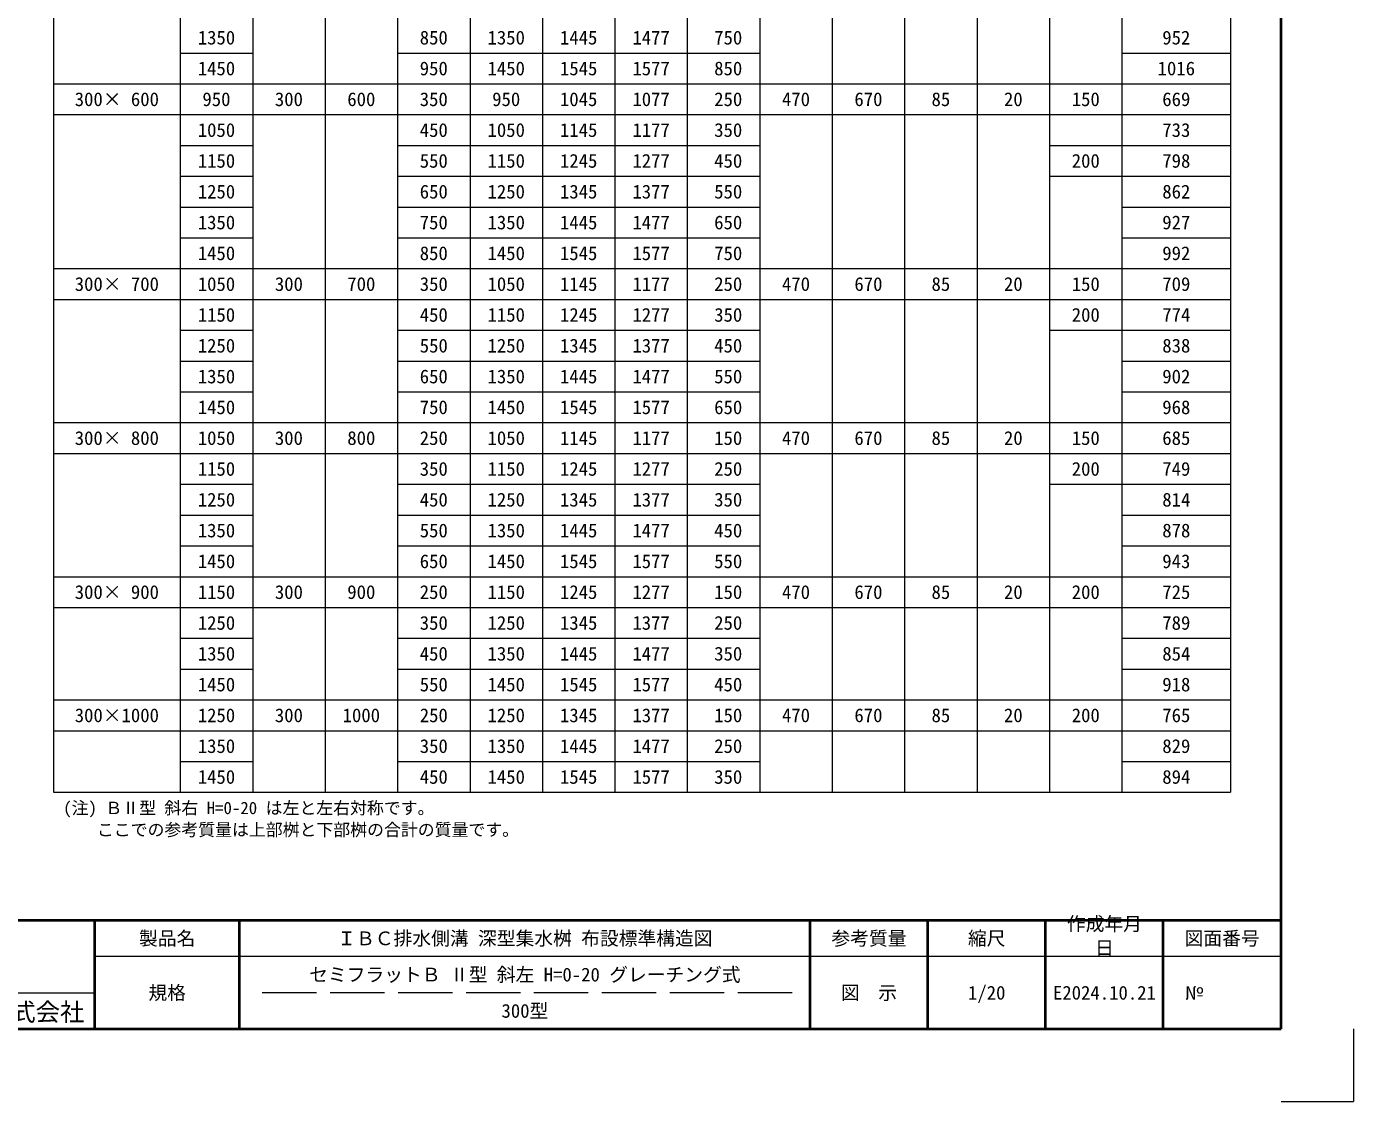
# Model space of a CAD drawing. Units: millimetres at full size; details may follow other scales. Extents: x 0 to 26200, y 7460 to 13400.
# Drawn here: x 13637 to 17300, y 7460 to 10426 of the extents above; entities that cross this region are included whole.
import ezdxf
from ezdxf.enums import TextEntityAlignment as Align

# ---------------------------------------------------------------- set-up
doc = ezdxf.new("R2010")
doc.units = ezdxf.units.MM
doc.header["$LTSCALE"] = 25
doc.linetypes.add('DASHED', pattern=[7.5, 6, -1.5])
for name, color, linetype, lineweight in [('Defpoints_3', 8, 'Continuous', 0), ('図枠', 7, 'Continuous', 5), ('寸法・材料表', 7, 'Continuous', 13), ('補助線', 8, 'Continuous', 13)]:
    doc.layers.add(name, color=color, linetype=linetype, lineweight=lineweight)
doc.styles.add('ＭＳ ゴシック', font='')
doc.styles.get('ＭＳ ゴシック').set_extended_font_data('MS Gothic')

msp = doc.modelspace()

# ---------------------------------------------------------------- linework, layer by layer
at = {"layer": 'Defpoints_3'}
for p, q in [((13710.95, 10183.04), (14060.95, 10183.04)), ((14260.95, 10183.04), (14660.95, 10183.04)), ((15660.95, 10183.04), (16660.95, 10183.04)), ((16460.95, 10013.04), (16660.95, 10013.04)), ((13710.95, 9673.04), (14060.95, 9673.04)), ((14260.95, 9673.04), (14660.95, 9673.04)), ((15660.95, 9673.04), (16460.95, 9673.04)), ((16460.95, 9588.04), (16660.95, 9588.04)), ((13710.95, 9248.04), (14060.95, 9248.04)), ((14260.95, 9248.04), (14660.95, 9248.04)), ((15660.95, 9248.04), (16460.95, 9248.04)), ((16460.95, 9163.04), (16660.95, 9163.04)), ((13710.95, 8823.04), (14060.95, 8823.04)), ((14260.95, 8823.04), (14660.95, 8823.04)), ((15660.95, 8823.04), (16660.95, 8823.04)), ((13710.95, 8483.04), (14060.95, 8483.04)), ((14260.95, 8483.04), (14660.95, 8483.04)), ((15660.95, 8483.04), (16660.95, 8483.04))]:
    msp.add_line(p, q, dxfattribs=at)
at = {"layer": 'Defpoints_3', "color": 7, "lineweight": 13}
for p in [(17300, 7659.96), (17100, 7459.96)]:
    msp.add_line(p, (17300, 7459.96), dxfattribs=at)
at = {"layer": '図枠', "lineweight": 40}
for p, q in [((17100, 7659.96), (17100, 13199.96)), ((9300, 7959.96), (17100, 7959.96)), ((13825, 7659.96), (13825, 7959.96)), ((14225, 7659.96), (14225, 7959.96)), ((15800, 7659.96), (15800, 7959.96)), ((16125, 7659.96), (16125, 7959.96)), ((16450, 7659.96), (16450, 7959.96)), ((16775, 7659.96), (16775, 7959.96)), ((9300, 7659.96), (17100, 7659.96))]:
    msp.add_line(p, q, dxfattribs=at)
at = {"layer": '図枠', "lineweight": 13}
msp.add_line((17100, 7859.96), (13825, 7859.96), dxfattribs=at)
at = {"layer": '図枠', "linetype": 'DASHED', "lineweight": 9}
msp.add_line((15750, 7759.96), (14275, 7759.96), dxfattribs=at)
at = {"layer": '寸法・材料表'}
for p, q in [((13710.95, 12478.04), (13710.95, 8313.04)), ((14260.95, 12478.04), (14260.95, 8313.04)), ((16660.95, 12478.04), (16660.95, 8313.04)), ((16960.95, 12478.04), (16960.95, 8313.04)), ((14060.95, 12393.04), (14060.95, 8313.04)), ((14460.95, 12393.04), (14460.95, 8313.04)), ((14660.95, 12393.04), (14660.95, 8313.04)), ((14860.95, 12393.04), (14860.95, 8313.04)), ((15060.95, 12393.04), (15060.95, 8313.04)), ((15260.95, 12393.04), (15260.95, 8313.04)), ((15460.95, 12393.04), (15460.95, 8313.04)), ((15660.95, 12393.04), (15660.95, 8313.04)), ((15860.95, 12393.04), (15860.95, 8313.04)), ((16060.95, 12393.04), (16060.95, 8313.04)), ((16260.95, 12393.04), (16260.95, 8313.04)), ((16460.95, 12393.04), (16460.95, 8313.04)), ((14060.95, 10353.04), (14260.95, 10353.04)), ((14660.95, 10353.04), (15660.95, 10353.04)), ((16660.95, 10353.04), (16960.95, 10353.04)), ((13710.95, 10268.04), (16960.95, 10268.04)), ((14060.95, 10183.04), (14260.95, 10183.04)), ((14660.95, 10183.04), (15660.95, 10183.04)), ((16660.95, 10183.04), (16960.95, 10183.04)), ((14060.95, 10098.04), (14260.95, 10098.04)), ((14660.95, 10098.04), (15660.95, 10098.04)), ((16460.95, 10098.04), (16960.95, 10098.04)), ((14060.95, 10013.04), (14260.95, 10013.04)), ((14660.95, 10013.04), (15660.95, 10013.04)), ((16660.95, 10013.04), (16960.95, 10013.04)), ((14060.95, 9928.04), (14260.95, 9928.04)), ((14660.95, 9928.04), (15660.95, 9928.04)), ((16660.95, 9928.04), (16960.95, 9928.04)), ((14060.95, 9843.04), (14260.95, 9843.04)), ((14660.95, 9843.04), (15660.95, 9843.04)), ((16660.95, 9843.04), (16960.95, 9843.04)), ((13710.95, 9758.04), (16960.95, 9758.04)), ((14060.95, 9673.04), (14260.95, 9673.04)), ((14660.95, 9673.04), (15660.95, 9673.04)), ((16460.95, 9673.04), (16960.95, 9673.04)), ((14060.95, 9588.04), (14260.95, 9588.04)), ((14660.95, 9588.04), (15660.95, 9588.04)), ((16660.95, 9588.04), (16960.95, 9588.04)), ((14060.95, 9503.04), (14260.95, 9503.04)), ((14660.95, 9503.04), (15660.95, 9503.04)), ((16660.95, 9503.04), (16960.95, 9503.04)), ((14060.95, 9418.04), (14260.95, 9418.04)), ((14660.95, 9418.04), (15660.95, 9418.04)), ((16660.95, 9418.04), (16960.95, 9418.04)), ((13710.95, 9333.04), (16960.95, 9333.04)), ((14060.95, 9248.04), (14260.95, 9248.04)), ((14660.95, 9248.04), (15660.95, 9248.04)), ((16460.95, 9248.04), (16960.95, 9248.04)), ((14060.95, 9163.04), (14260.95, 9163.04)), ((14660.95, 9163.04), (15660.95, 9163.04)), ((16660.95, 9163.04), (16960.95, 9163.04)), ((14060.95, 9078.04), (14260.95, 9078.04)), ((14660.95, 9078.04), (15660.95, 9078.04)), ((16660.95, 9078.04), (16960.95, 9078.04)), ((14060.95, 8993.04), (14260.95, 8993.04)), ((14660.95, 8993.04), (15660.95, 8993.04)), ((16660.95, 8993.04), (16960.95, 8993.04)), ((13710.95, 8908.04), (16960.95, 8908.04)), ((14060.95, 8823.04), (14260.95, 8823.04)), ((14660.95, 8823.04), (15660.95, 8823.04)), ((16660.95, 8823.04), (16960.95, 8823.04)), ((14060.95, 8738.04), (14260.95, 8738.04)), ((14660.95, 8738.04), (15660.95, 8738.04)), ((16660.95, 8738.04), (16960.95, 8738.04)), ((14060.95, 8653.04), (14260.95, 8653.04)), ((14660.95, 8653.04), (15660.95, 8653.04)), ((16660.95, 8653.04), (16960.95, 8653.04)), ((13710.95, 8568.04), (16960.95, 8568.04)), ((14060.95, 8483.04), (14260.95, 8483.04)), ((14660.95, 8483.04), (15660.95, 8483.04)), ((16660.95, 8483.04), (16960.95, 8483.04)), ((14060.95, 8398.04), (14260.95, 8398.04)), ((14660.95, 8398.04), (15660.95, 8398.04)), ((16660.95, 8398.04), (16960.95, 8398.04)), ((13710.95, 8313.04), (16960.95, 8313.04))]:
    msp.add_line(p, q, dxfattribs=at)
at = {"layer": '補助線'}
msp.add_line((12825, 7759.96), (13825, 7759.96), dxfattribs=at)

# ---------------------------------------------------------------- texts
at = {"layer": '図枠', "style": 'ＭＳ ゴシック'}
for s, p in [('作成年月', (16508.9, 7969.2)), ('日', (16586.6, 7902.53))]:
    msp.add_text(s, height=37.98, dxfattribs=at).set_placement(p, align=Align.TOP_LEFT)
for s, height, p in [('製品名', 37.98, (14025, 7909.96)), ('ＩＢＣ排水側溝 深型集水桝 布設標準構造図', 37.98, (15012.5, 7909.96)), ('参考質量', 37.98, (15962.5, 7909.96)), ('縮尺', 37.98, (16287.5, 7909.96)), ('図面番号', 37.98, (16937.5, 7909.96)), ('セミフラットＢ Ⅱ型 斜左 H=0-20 グレーチング式', 37.98, (15012.5, 7809.96)), ('規格', 37.98, (14025, 7759.96)), ('図  示', 37.98, (15962.5, 7759.96)), ('1/20', 37.98, (16287.5, 7759.96)), ('E2024.10.21', 37.98, (16612.5, 7759.96)), ('東洋コンクリート工業株式会社', 49.37, (13325, 7706.84)), ('300型', 37.98, (15012.5, 7709.96))]:
    msp.add_text(s, height=height, dxfattribs=at).set_placement(p, align=Align.MIDDLE_CENTER)
msp.add_text('№', height=37.98, dxfattribs=at).set_placement((16834.35, 7759.96), align=Align.MIDDLE_LEFT)
at = {"layer": '寸法・材料表', "style": 'ＭＳ ゴシック'}
for s, p in [('1350', (14160.95, 10395.54)), ('850', (14760.95, 10395.54)), ('1350', (14960.95, 10395.54)), ('1445', (15160.95, 10395.54)), ('1477', (15360.95, 10395.54)), (' 750', (15560.95, 10395.54)), ('952', (16810.95, 10395.54)), ('1450', (14160.95, 10310.54)), ('950', (14760.95, 10310.54)), ('1450', (14960.95, 10310.54)), ('1545', (15160.95, 10310.54)), ('1577', (15360.95, 10310.54)), (' 850', (15560.95, 10310.54)), ('1016', (16810.95, 10310.54)), ('300× 600', (13885.95, 10225.54)), ('950', (14160.95, 10225.54)), ('300', (14360.95, 10225.54)), ('600', (14560.95, 10225.54)), ('350', (14760.95, 10225.54)), ('950', (14960.95, 10225.54)), ('1045', (15160.95, 10225.54)), ('1077', (15360.95, 10225.54)), (' 250', (15560.95, 10225.54)), ('470', (15760.95, 10225.54)), ('670', (15960.95, 10225.54)), ('85', (16160.95, 10225.54)), ('20', (16360.95, 10225.54)), ('150', (16560.95, 10225.54)), ('669', (16810.95, 10225.54)), ('1050', (14160.95, 10140.54)), ('450', (14760.95, 10140.54)), ('1050', (14960.95, 10140.54)), ('1145', (15160.95, 10140.54)), ('1177', (15360.95, 10140.54)), (' 350', (15560.95, 10140.54)), ('733', (16810.95, 10140.54)), ('1150', (14160.95, 10055.54)), ('550', (14760.95, 10055.54)), ('1150', (14960.95, 10055.54)), ('1245', (15160.95, 10055.54)), ('1277', (15360.95, 10055.54)), (' 450', (15560.95, 10055.54)), ('200', (16560.95, 10055.54)), ('798', (16810.95, 10055.54)), ('1250', (14160.95, 9970.54)), ('650', (14760.95, 9970.54)), ('1250', (14960.95, 9970.54)), ('1345', (15160.95, 9970.54)), ('1377', (15360.95, 9970.54)), (' 550', (15560.95, 9970.54)), ('862', (16810.95, 9970.54)), ('1350', (14160.95, 9885.54)), ('750', (14760.95, 9885.54)), ('1350', (14960.95, 9885.54)), ('1445', (15160.95, 9885.54)), ('1477', (15360.95, 9885.54)), (' 650', (15560.95, 9885.54)), ('927', (16810.95, 9885.54)), ('1450', (14160.95, 9800.54)), ('850', (14760.95, 9800.54)), ('1450', (14960.95, 9800.54)), ('1545', (15160.95, 9800.54)), ('1577', (15360.95, 9800.54)), (' 750', (15560.95, 9800.54)), ('992', (16810.95, 9800.54)), ('300× 700', (13885.95, 9715.54)), ('1050', (14160.95, 9715.54)), ('300', (14360.95, 9715.54)), ('700', (14560.95, 9715.54)), ('350', (14760.95, 9715.54)), ('1050', (14960.95, 9715.54)), ('1145', (15160.95, 9715.54)), ('1177', (15360.95, 9715.54)), (' 250', (15560.95, 9715.54)), ('470', (15760.95, 9715.54)), ('670', (15960.95, 9715.54)), ('85', (16160.95, 9715.54)), ('20', (16360.95, 9715.54)), ('150', (16560.95, 9715.54)), ('709', (16810.95, 9715.54)), ('1150', (14160.95, 9630.54)), ('450', (14760.95, 9630.54)), ('1150', (14960.95, 9630.54)), ('1245', (15160.95, 9630.54)), ('1277', (15360.95, 9630.54)), (' 350', (15560.95, 9630.54)), ('200', (16560.95, 9630.54)), ('774', (16810.95, 9630.54)), ('1250', (14160.95, 9545.54)), ('550', (14760.95, 9545.54)), ('1250', (14960.95, 9545.54)), ('1345', (15160.95, 9545.54)), ('1377', (15360.95, 9545.54)), (' 450', (15560.95, 9545.54)), ('838', (16810.95, 9545.54)), ('1350', (14160.95, 9460.54)), ('650', (14760.95, 9460.54)), ('1350', (14960.95, 9460.54)), ('1445', (15160.95, 9460.54)), ('1477', (15360.95, 9460.54)), (' 550', (15560.95, 9460.54)), ('902', (16810.95, 9460.54)), ('1450', (14160.95, 9375.54)), ('750', (14760.95, 9375.54)), ('1450', (14960.95, 9375.54)), ('1545', (15160.95, 9375.54)), ('1577', (15360.95, 9375.54)), (' 650', (15560.95, 9375.54)), ('968', (16810.95, 9375.54)), ('300× 800', (13885.95, 9290.54)), ('1050', (14160.95, 9290.54)), ('300', (14360.95, 9290.54)), ('800', (14560.95, 9290.54)), ('250', (14760.95, 9290.54)), ('1050', (14960.95, 9290.54)), ('1145', (15160.95, 9290.54)), ('1177', (15360.95, 9290.54)), (' 150', (15560.95, 9290.54)), ('470', (15760.95, 9290.54)), ('670', (15960.95, 9290.54)), ('85', (16160.95, 9290.54)), ('20', (16360.95, 9290.54)), ('150', (16560.95, 9290.54)), ('685', (16810.95, 9290.54)), ('1150', (14160.95, 9205.54)), ('350', (14760.95, 9205.54)), ('1150', (14960.95, 9205.54)), ('1245', (15160.95, 9205.54)), ('1277', (15360.95, 9205.54)), (' 250', (15560.95, 9205.54)), ('200', (16560.95, 9205.54)), ('749', (16810.95, 9205.54)), ('1250', (14160.95, 9120.54)), ('450', (14760.95, 9120.54)), ('1250', (14960.95, 9120.54)), ('1345', (15160.95, 9120.54)), ('1377', (15360.95, 9120.54)), (' 350', (15560.95, 9120.54)), ('814', (16810.95, 9120.54)), ('1350', (14160.95, 9035.54)), ('550', (14760.95, 9035.54)), ('1350', (14960.95, 9035.54)), ('1445', (15160.95, 9035.54)), ('1477', (15360.95, 9035.54)), (' 450', (15560.95, 9035.54)), ('878', (16810.95, 9035.54)), ('1450', (14160.95, 8950.54)), ('650', (14760.95, 8950.54)), ('1450', (14960.95, 8950.54)), ('1545', (15160.95, 8950.54)), ('1577', (15360.95, 8950.54)), (' 550', (15560.95, 8950.54)), ('943', (16810.95, 8950.54)), ('300× 900', (13885.95, 8865.54)), ('1150', (14160.95, 8865.54)), ('300', (14360.95, 8865.54)), ('900', (14560.95, 8865.54)), ('250', (14760.95, 8865.54)), ('1150', (14960.95, 8865.54)), ('1245', (15160.95, 8865.54)), ('1277', (15360.95, 8865.54)), (' 150', (15560.95, 8865.54)), ('470', (15760.95, 8865.54)), ('670', (15960.95, 8865.54)), ('85', (16160.95, 8865.54)), ('20', (16360.95, 8865.54)), ('200', (16560.95, 8865.54)), ('725', (16810.95, 8865.54)), ('1250', (14160.95, 8780.54)), ('350', (14760.95, 8780.54)), ('1250', (14960.95, 8780.54)), ('1345', (15160.95, 8780.54)), ('1377', (15360.95, 8780.54)), (' 250', (15560.95, 8780.54)), ('789', (16810.95, 8780.54)), ('1350', (14160.95, 8695.54)), ('450', (14760.95, 8695.54)), ('1350', (14960.95, 8695.54)), ('1445', (15160.95, 8695.54)), ('1477', (15360.95, 8695.54)), (' 350', (15560.95, 8695.54)), ('854', (16810.95, 8695.54)), ('1450', (14160.95, 8610.54)), ('550', (14760.95, 8610.54)), ('1450', (14960.95, 8610.54)), ('1545', (15160.95, 8610.54)), ('1577', (15360.95, 8610.54)), (' 450', (15560.95, 8610.54)), ('918', (16810.95, 8610.54)), ('300×1000', (13885.95, 8525.54)), ('1250', (14160.95, 8525.54)), ('300', (14360.95, 8525.54)), ('1000', (14560.95, 8525.54)), ('250', (14760.95, 8525.54)), ('1250', (14960.95, 8525.54)), ('1345', (15160.95, 8525.54)), ('1377', (15360.95, 8525.54)), (' 150', (15560.95, 8525.54)), ('470', (15760.95, 8525.54)), ('670', (15960.95, 8525.54)), ('85', (16160.95, 8525.54)), ('20', (16360.95, 8525.54)), ('200', (16560.95, 8525.54)), ('765', (16810.95, 8525.54)), ('1350', (14160.95, 8440.54)), ('350', (14760.95, 8440.54)), ('1350', (14960.95, 8440.54)), ('1445', (15160.95, 8440.54)), ('1477', (15360.95, 8440.54)), (' 250', (15560.95, 8440.54)), ('829', (16810.95, 8440.54)), ('1450', (14160.95, 8355.54)), ('450', (14760.95, 8355.54)), ('1450', (14960.95, 8355.54)), ('1545', (15160.95, 8355.54)), ('1577', (15360.95, 8355.54)), (' 350', (15560.95, 8355.54)), ('894', (16810.95, 8355.54))]:
    msp.add_text(s, height=37.98, dxfattribs=at).set_placement(p, align=Align.MIDDLE_CENTER)
for s, p in [('(注) ＢⅡ型 斜右 H=0-20 は左と左右対称です。', (13737.87, 8286.9)), ('    ここでの参考質量は上部桝と下部桝の合計の質量です。', (13737.87, 8226.9))]:
    msp.add_text(s, height=34.18, dxfattribs=at).set_placement(p, align=Align.TOP_LEFT)

doc.saveas('drawing.dxf')
